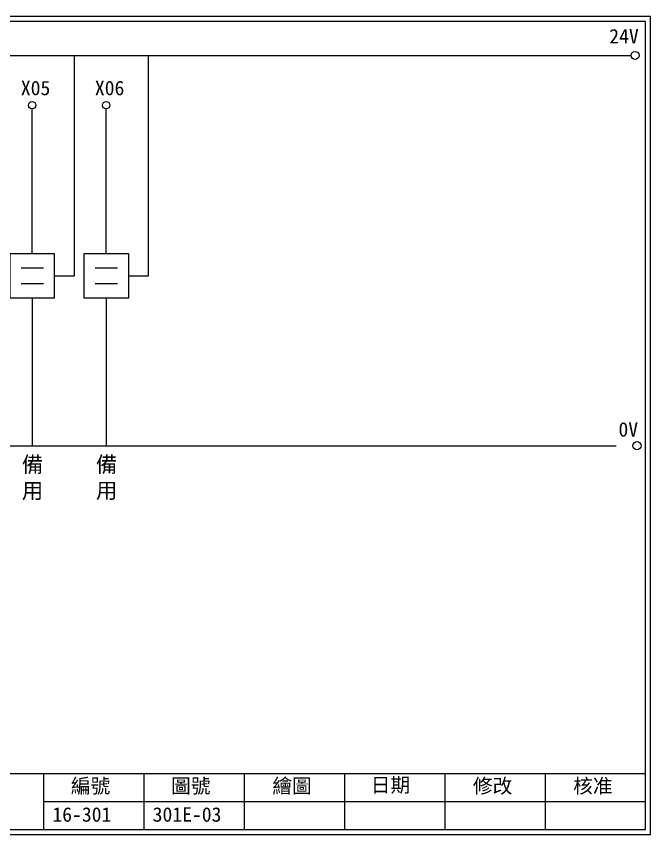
# Model space of a CAD drawing. Extents: x 275 to 562, y 265 to 469.
# Drawn here: x 403.8 to 561.9, y 264.9 to 468.9 of the extents above; entities that cross this region are included whole.
import ezdxf

# ---------------------------------------------------------------- set-up
doc = ezdxf.new("R2010")
doc.units = 0
doc.layers.get('0').update_dxf_attribs({"linetype": 'CONTINUOUS'})
doc.layers.add('圖框層', color=7, linetype='CONTINUOUS')
doc.layers.add('標尺寸層', color=3, linetype='CONTINUOUS')
doc.styles.add('CNS', font='romanc.shx', dxfattribs={"bigfont": 'chineset.shx'})
doc.styles.add('STSL', font='kaiu.ttf')

msp = doc.modelspace()

# ---------------------------------------------------------------- linework, layer by layer
for p, q in [((418.29, 404.24), (418.29, 459.15)), ((436.75, 404.24), (436.75, 459.15)), ((407.7, 409.82), (407.7, 445.84)), ((426.17, 409.82), (426.17, 445.84)), ((413.22, 404.24), (418.29, 404.24)), ((431.69, 404.24), (436.75, 404.24)), ((407.7, 398.66), (407.7, 361.88)), ((426.17, 398.66), (426.17, 361.88))]:
    msp.add_line(p, q)
for points in [[(402.19, 409.82), (413.22, 409.82), (413.22, 398.66), (402.19, 398.66)], [(420.66, 409.82), (431.69, 409.82), (431.69, 398.66), (420.66, 398.66)]]:
    msp.add_lwpolyline(points, close=True)
for centre in [(558.02, 459.17), (558.5, 361.9)]:
    msp.add_circle(centre, 1)
at = {"layer": '圖框層', "color": 7}
for p, q in [((561.9, 468.91), (274.9, 468.91)), ((560.65, 467.66), (276.15, 467.66)), ((560.65, 266.2), (560.65, 467.66)), ((561.9, 264.95), (561.9, 468.91)), ((276.15, 280.2), (560.65, 280.2)), ((276.15, 280.2), (560.65, 280.2)), ((410.65, 266.2), (410.65, 280.2)), ((435.65, 266.2), (435.65, 280.2)), ((460.65, 266.2), (460.65, 280.2)), ((485.65, 266.2), (485.65, 280.2)), ((510.65, 266.2), (510.65, 280.2)), ((535.65, 266.2), (535.65, 280.2)), ((410.65, 273.2), (560.65, 273.2)), ((276.15, 266.2), (560.65, 266.2)), ((274.9, 264.95), (561.9, 264.95))]:
    msp.add_line(p, q, dxfattribs=at)
at = {"layer": '標尺寸層', "color": 7}
for p, q in [((279.42, 459.17), (557.02, 459.17)), ((404.94, 406.27), (410.51, 406.27)), ((423.41, 406.27), (428.98, 406.27)), ((404.94, 402.29), (410.51, 402.29)), ((423.41, 402.29), (428.98, 402.29)), ((278.5, 361.9), (553.31, 361.9))]:
    msp.add_line(p, q, dxfattribs=at)
for centre in [(407.7, 446.76), (426.17, 446.76)]:
    msp.add_circle(centre, 0.92, dxfattribs=at)

# ---------------------------------------------------------------- texts
at = {"layer": '圖框層', "color": 4, "style": 'STSL'}
for s, p in [('24V', (551.58, 462.16)), ('X05', (404.89, 449.26)), ('X06', (423.35, 449.26)), ('0V', (553.88, 364.15)), ('繪圖', (467.59, 275.29)), ('日期', (492.12, 275.53)), ('編號', (417.36, 275.28)), ('圖號', (442.36, 275.28)), ('修改', (517.59, 275.29)), ('核准', (542.59, 275.29)), ('16-301', (412.76, 268.17)), ('301E-03', (437.76, 268.17))]:
    msp.add_text(s, height=3.6, dxfattribs=at).set_placement(p)
at = {"layer": '標尺寸層', "color": 7, "char_height": 3.9, "width": 4.9608, "attachment_point": 1, "style": 'CNS'}
for insert in [(405.14, 359.16), (423.61, 359.18)]:
    msp.add_mtext('{\\fDFKai-SB|b0|i0|c136|p65;備用}', dxfattribs=dict(at, insert=insert))

doc.saveas('drawing.dxf')
